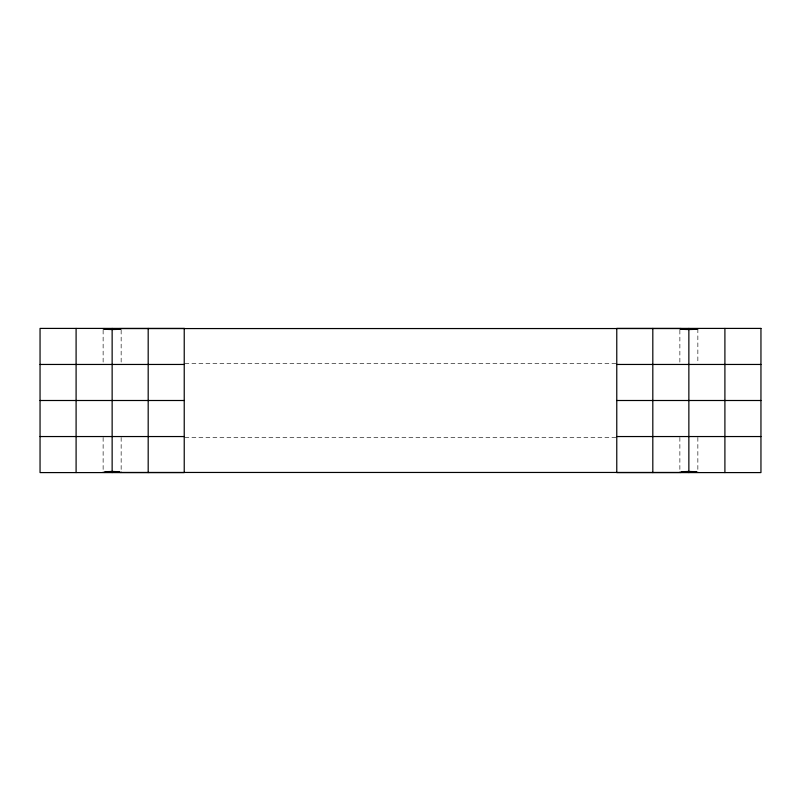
<?xml version="1.0" encoding="UTF-8"?>
<svg xmlns="http://www.w3.org/2000/svg" width="801" height="801" viewBox="0 0 801 801"><rect width="100%" height="100%" fill="white"/><g stroke="black" fill="none" stroke-linecap="round" stroke-linejoin="round"><path stroke-width="0.6" stroke-dasharray="4 3" d="M184.901 363.554L616.129 363.554M184.901 437.446L616.129 437.446M697.851 328.821L697.851 363.594M697.851 437.406L697.851 470.888M679.869 330.132L679.869 363.594M679.869 437.406L679.869 470.958M121.151 330.092L121.151 363.554M121.151 437.446L121.151 470.928M103.129 330.092L103.129 363.554M103.129 437.446L103.129 470.928"/><path stroke-width="1.2" d="M103.109 472.159A9.031 0.641 0 0 0 104.11 472.45L106.843 471.859A8.891 1.692 0 0 1 117.437 471.859L120.12 472.46L680.9 472.46L684.024 471.799A8.881 1.682 0 0 1 693.436 471.769L697.13 472.42A9.031 0.641 0 0 0 697.841 472.23M119.94 328.54L117.437 329.091A8.891 1.692 0 0 1 106.843 329.091L104.11 328.57A9.031 0.641 0 0 0 112.14 329.501A9.031 0.641 0 0 0 120.17 328.57L681.06 328.54L684.284 329.181A8.881 1.682 0 0 0 693.696 329.151L697.24 328.62A9.031 0.641 0 0 1 688.71 329.501A9.031 0.641 0 0 1 680.59 328.6L681.06 328.54M120.12 472.46L120.17 472.45A9.031 0.641 0 0 0 121.171 472.159M40.05 364.455L184.23 364.455M616.77 364.455L760.95 364.455M40.05 400.5L184.23 400.5M616.77 400.5L760.95 400.5M40.05 436.545L184.23 436.545M616.77 436.545L760.95 436.545M680.9 472.46L680.48 472.4A9.031 0.641 0 0 1 679.849 472.2M724.905 328.41L724.905 472.59M688.86 328.41L688.86 472.59M652.815 328.41L652.815 472.59M148.185 328.41L148.185 472.59M112.14 328.41L112.14 472.59M76.095 328.41L76.095 472.59M104.831 471.789A9.031 0.641 0 0 1 119.449 471.789M681.24 471.819A9.031 0.641 0 0 1 696.64 471.839M184.23 328.41L40.05 328.41L40.05 472.59L184.23 472.59L184.23 328.41M760.95 328.41L616.77 328.41L616.77 472.59L760.95 472.59L760.95 328.41"/></g></svg>
